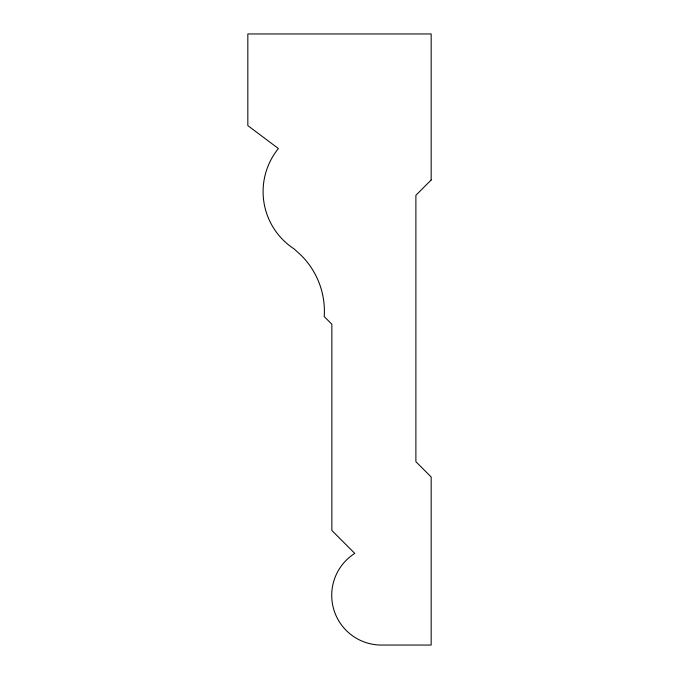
<?xml version="1.0" encoding="UTF-8"?>
<svg xmlns="http://www.w3.org/2000/svg" width="679" height="679" viewBox="0 0 679 679"><rect width="100%" height="100%" fill="white"/><g stroke="black" fill="none" stroke-linecap="round" stroke-linejoin="round"><path stroke-width="1.02" d="M431.165 180.011L415.887 195.289L415.887 461.686L431.165 476.964L431.165 645.05L382.277 645.05A49.711 49.711 0 0 1 354.777 553.385L331.861 530.469L331.861 324.223L324.223 316.584A79.002 79.002 0 0 0 301.306 255.474L294.075 248.896A68.392 68.392 0 0 1 278.39 148.531L247.835 125.615L247.835 33.95L431.165 33.95L431.165 180.011"/></g></svg>
